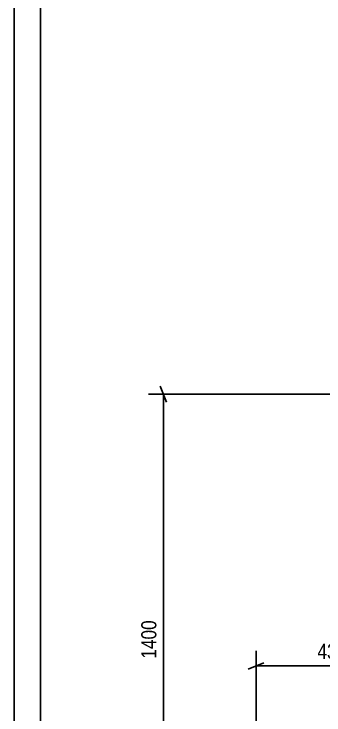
# Model space of a CAD drawing. Header units: millimetres. Extents: x -563 to 626, y -882 to -41.
# Drawn here: x -562.8 to -503.9, y -275.9 to -142.6 of the extents above; entities that cross this region are included whole.
import ezdxf

# ---------------------------------------------------------------- set-up
doc = ezdxf.new("R2010")
doc.units = ezdxf.units.MM
doc.styles.add('Arial Narrow', font='ARIALN.TTF', dxfattribs={"height": 0.2})

# ---------------------------------------------------------------- blocks, each defined once
blk = doc.blocks.new('Unknown-761534688-1134')
at = {"color": 5, "linetype": 'Continuous'}
for p, q in [((-562.84, -40.53), (-562.84, -881.53)), ((-557.84, -45.53), (-557.84, -876.53))]:
    blk.add_line(p, q, dxfattribs=at)
blk = doc.blocks.new('StraightDimension-761534688-6530 - 6164')
at = {"color": 7, "linetype": 'Continuous'}
for p, q in [((-488.03, -220.88), (-488.03, -268.98)), ((-516.83, -303.88), (-516.83, -263.73)), ((-515.33, -265.98), (-518.33, -267.18)), ((-516.83, -266.58), (-488.03, -266.58)), ((-489.53, -267.18), (-486.53, -265.98))]:
    blk.add_line(p, q, dxfattribs=at)
at = {"color": 0}
blk.add_wipeout([(-499.09, -265.83), (-499.09, -261.63), (-505.77, -261.63), (-505.77, -265.83)], dxfattribs=at)
at = {"color": 3, "style": 'Arial Narrow'}
blk.add_text('432', height=2.863, dxfattribs=at).set_placement((-505.17, -265.23))
blk = doc.blocks.new('StraightDimension-761534688-6766 - 6164')
at = {"color": 7, "linetype": 'Continuous'}
for p, q in [((-533.84, -216.38), (-535.04, -213.38)), ((-490.36, -214.88), (-537.29, -214.88)), ((-534.44, -308.21), (-534.44, -214.88)), ((-535.04, -306.71), (-533.84, -309.71)), ((-518.9, -308.21), (-537.29, -308.21))]:
    blk.add_line(p, q, dxfattribs=at)
at = {"color": 0}
blk.add_wipeout([(-535.19, -257.29), (-539.39, -257.29), (-539.39, -265.8), (-535.19, -265.8)], dxfattribs=at)
at = {"color": 3, "style": 'Arial Narrow'}
blk.add_text('1400', height=2.863, rotation=90.0002, dxfattribs=at).set_placement((-535.79, -265.2))

msp = doc.modelspace()

# ---------------------------------------------------------------- block references
msp.add_blockref('Unknown-761534688-1134', (0, 0))

# ---------------------------------------------------------------- next in the draw order: block references
msp.add_blockref('StraightDimension-761534688-6530 - 6164', (0, 0))

# ---------------------------------------------------------------- next in the draw order: block references
msp.add_blockref('StraightDimension-761534688-6766 - 6164', (0, 0))

doc.saveas('drawing.dxf')
